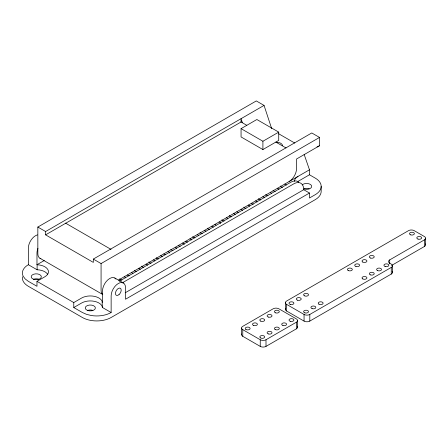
<?xml version="1.0" encoding="UTF-8"?>
<svg xmlns="http://www.w3.org/2000/svg" width="448" height="448" viewBox="0 0 448 448"><rect width="100%" height="100%" fill="white"/><g stroke="black" fill="none" stroke-linecap="round" stroke-linejoin="round"><path stroke-width="0.67" d="M40.902 258.636A10.164 5.869 -60 0 1 37.839 253.607L37.839 227.052L256.295 100.929L264.057 105.409L271.673 128.643M37.839 227.052L45.601 231.532L264.057 105.409M45.601 231.532L45.601 234.853L241.063 122.002L241.063 118.681L242.368 122.668M241.063 128.643L256.872 119.515L278.718 132.126L278.718 140.426L262.909 149.554L241.063 136.937L241.063 128.643L262.909 141.254L278.718 132.126M37.94 248.405A10.164 5.869 -60 0 0 36.977 253.109L36.977 264.723L44.234 260.534M37.397 234.892A10.164 5.869 -60 0 0 28.353 248.13L28.353 264.723A20.328 11.732 0 0 0 23.094 276.058L25.122 278.891L28.353 281.322L36.977 286.3L36.977 281.322L44.884 276.758A12.197 7.039 0 0 0 39.413 264.975L36.977 264.723M45.601 234.853L93.318 262.399L93.318 259.084L311.774 132.955L319.536 137.435L319.536 145.734L296.537 159.012L296.537 168.638A10.567 6.104 -60 0 1 289.066 181.58M93.318 259.084L101.074 263.564L319.536 137.435M36.977 281.322L73.769 302.562L81.676 297.998A12.197 7.039 0 0 1 102.077 301.157L102.379 307.462L111.138 312.519L111.138 295.926A10.164 5.869 -60 0 1 118.322 283.478A10.164 5.869 -60 0 1 125.507 287.627L125.507 299.242L309.473 193.032L309.473 198.01L315.224 194.69A20.328 11.732 0 0 0 315.224 178.097L309.473 174.776L297.976 181.418M118.474 280.073L309.473 169.798L304.17 154.482M119.308 281.249L290.791 182.246A14.23 8.215 -60 0 1 298.771 182.179M73.769 302.562L73.769 307.541L81.676 302.977A12.197 7.039 0 0 1 102.077 306.135L102.379 307.462M122.186 282.906L293.664 183.904A14.23 8.215 -60 0 1 303.727 189.711L309.473 193.032M125.205 292.779L303.727 189.711M389.715 263.872L389.715 259.89L424.407 239.859A4.066 2.346 0 0 0 424.407 236.538L414.232 230.664A4.066 2.346 0 0 0 408.486 230.664L286.58 301.045A4.066 2.346 0 0 0 286.58 304.366L286.58 311.007L304.058 321.093A4.066 2.346 0 0 0 309.803 321.093L391.266 274.064A4.066 2.346 0 0 0 392.146 271.505M391.507 265.49L424.407 246.495A4.066 2.346 0 0 0 425.292 243.942M242.771 329.655L260.249 339.746A4.066 2.346 0 0 0 266 339.746L296.352 322.224A4.066 2.346 0 0 0 296.352 318.903L278.874 308.812A4.066 2.346 0 0 0 273.129 308.812L242.771 326.34A4.066 2.346 0 0 0 242.771 329.655L242.771 336.297L260.249 346.388A4.066 2.346 0 0 0 266 346.388L296.352 328.86A4.066 2.346 0 0 0 297.231 326.306M286.58 304.366L304.058 314.457A4.066 2.346 0 0 0 309.803 314.457L391.266 267.422A4.066 2.346 0 0 0 391.266 264.107L389.715 263.211A4.066 2.346 0 0 1 389.715 259.89M317.005 146.927L319.536 145.734M28.353 264.723L37.111 269.78L39.413 269.954A12.197 7.039 0 0 1 47.718 274.35M278.667 133.756L294.778 143.058M240.845 121.878L246.826 125.328M275.845 142.083L286.009 147.952M65.514 223.115L111.02 249.39M114.783 277.995L123.407 282.974M39.945 258.255L102.581 294.42M102.379 302.484L102.514 290.942A10.164 5.869 -60 0 1 107.839 279.854A10.164 5.869 -60 0 1 115.926 279.054M73.769 307.541L82.393 312.519L86.604 314.384L91.504 315.554A20.328 11.732 0 0 0 111.138 312.519M425.6 238.202L425.6 244.838M424.407 239.859L424.407 246.495M392.459 265.765L392.459 272.401M391.266 267.422L391.266 274.064M321.177 186.396L321.177 191.374A20.328 11.732 0 0 1 315.224 199.668L111.138 317.498A20.328 11.732 0 0 1 82.393 317.498L28.353 286.3A20.328 11.732 0 0 1 22.512 276.774M309.803 314.457L309.803 321.093M309.473 169.798L309.473 174.776M304.058 314.457L304.058 321.093M297.545 320.561L297.545 327.202M296.352 322.224L296.352 328.86M285.387 302.708L285.387 309.344M266 339.746L266 346.388M262.909 141.254L262.909 149.554M260.249 339.746L260.249 346.388M241.584 327.998L241.584 334.639M101.074 263.564L101.074 290.114A10.164 5.869 -60 0 0 102.76 294.482M37.111 264.802L37.111 269.78M286.58 311.007A4.066 2.346 0 0 1 285.527 308.739M242.771 336.297A4.066 2.346 0 0 1 241.718 334.029M121.895 280.028A3.046 1.758 0 0 1 119.739 278.785M124.208 276.802A3.046 1.758 0 0 1 125.63 277.872M87.758 310.391A5.079 2.934 0 0 1 92.837 310.391M260.618 199.937A3.046 1.758 0 0 1 258.462 198.694M262.931 196.711A3.046 1.758 0 0 1 264.348 197.781M187.606 242.094A3.046 1.758 0 0 1 185.752 241.27M189.918 238.868A3.046 1.758 0 0 1 191.341 239.938M246.014 208.37A3.046 1.758 0 0 1 243.858 207.122M248.326 205.145A3.046 1.758 0 0 1 249.749 206.214M282.52 187.292A3.046 1.758 0 0 1 280.364 186.049M284.833 184.066A3.046 1.758 0 0 1 286.255 185.136M267.915 195.726A3.046 1.758 0 0 1 265.759 194.477M270.234 192.5A3.046 1.758 0 0 1 271.65 193.57M136.5 271.6A3.046 1.758 0 0 1 134.344 270.351M138.813 268.374A3.046 1.758 0 0 1 140.23 269.444M33.718 279.194A5.079 2.934 0 0 1 38.797 279.194M304.058 188.832A5.079 2.934 0 0 1 309.142 188.832M165.704 254.738A3.046 1.758 0 0 1 163.85 253.915M168.017 251.513A3.046 1.758 0 0 1 169.54 253.036M194.908 237.877A3.046 1.758 0 0 1 192.752 236.634M197.221 234.651A3.046 1.758 0 0 1 198.643 235.721M209.507 229.443A3.046 1.758 0 0 1 207.351 228.2M211.82 226.223A3.046 1.758 0 0 1 213.242 227.287M216.076 225.053A3.046 1.758 0 0 1 214.956 224.409M219.122 222.006A3.046 1.758 0 0 1 220.646 223.53M143.797 267.383A3.046 1.758 0 0 1 141.641 266.14M146.11 264.158A3.046 1.758 0 0 1 147.532 265.227M173.001 250.522A3.046 1.758 0 0 1 170.845 249.278M175.319 247.296A3.046 1.758 0 0 1 176.736 248.366M202.21 233.66A3.046 1.758 0 0 1 200.054 232.417M204.523 230.434A3.046 1.758 0 0 1 205.94 231.504M238.711 212.582A3.046 1.758 0 0 1 236.863 211.764M241.024 209.362A3.046 1.758 0 0 1 242.446 210.431M253.316 204.154A3.046 1.758 0 0 1 251.462 203.336M255.629 200.928A3.046 1.758 0 0 1 257.051 201.998M180.303 246.305A3.046 1.758 0 0 1 178.455 245.487M182.616 243.079A3.046 1.758 0 0 1 184.145 244.608M224.112 221.015A3.046 1.758 0 0 1 221.956 219.772M226.425 217.79A3.046 1.758 0 0 1 227.847 218.859M158.402 258.95A3.046 1.758 0 0 1 156.246 257.706M160.714 255.73A3.046 1.758 0 0 1 162.137 256.794M231.414 216.798A3.046 1.758 0 0 1 229.258 215.555M233.727 213.573A3.046 1.758 0 0 1 235.144 214.642M129.198 275.811A3.046 1.758 0 0 1 127.344 274.994M131.51 272.591A3.046 1.758 0 0 1 132.933 273.655M275.218 191.509A3.046 1.758 0 0 1 273.062 190.266M277.53 188.283A3.046 1.758 0 0 1 278.953 189.353M151.099 263.166A3.046 1.758 0 0 1 148.943 261.923M153.412 259.941A3.046 1.758 0 0 1 154.834 261.01M294.403 181.418A12.197 7.039 0 0 1 297.976 176.439M302.198 184.929A5.079 2.934 0 0 1 309.142 183.854A5.079 2.934 0 0 1 311.002 187.863A5.079 2.934 0 0 1 304.058 188.933M276.416 142.212A6.098 3.522 0 0 1 282.514 145.734M304.847 312.855A2.442 1.406 0 0 0 308.51 311.634A2.442 1.406 0 0 0 304.847 310.414A2.442 1.406 0 0 0 304.847 312.855M418.018 239.086A2.442 1.406 0 0 0 421.674 237.866A2.442 1.406 0 0 0 418.018 236.65A2.442 1.406 0 0 0 418.018 239.086M410.715 234.875A2.442 1.406 0 0 0 414.372 233.654A2.442 1.406 0 0 0 410.715 232.434A2.442 1.406 0 0 0 410.715 234.875M385.162 266.487A2.442 1.406 0 0 0 388.819 265.266A2.442 1.406 0 0 0 385.162 264.046A2.442 1.406 0 0 0 385.162 266.487M318.948 304.198A2.442 1.406 0 0 0 323.025 303.57A2.442 1.406 0 0 0 320.04 301.846A2.442 1.406 0 0 0 318.948 304.198M260.534 337.921A2.442 1.406 0 0 0 264.617 337.294A2.442 1.406 0 0 0 261.632 335.569A2.442 1.406 0 0 0 260.534 337.921M260.534 321.059A2.442 1.406 0 0 0 264.617 320.432A2.442 1.406 0 0 0 261.632 318.707A2.442 1.406 0 0 0 260.534 321.059M268.341 317.072A2.442 1.406 0 0 0 272.003 315.851A2.442 1.406 0 0 0 268.341 314.63A2.442 1.406 0 0 0 268.341 317.072M275.643 312.855A2.442 1.406 0 0 0 279.306 311.634A2.442 1.406 0 0 0 275.643 310.414A2.442 1.406 0 0 0 275.643 312.855M253.742 325.5A2.442 1.406 0 0 0 257.398 324.279A2.442 1.406 0 0 0 253.742 323.064A2.442 1.406 0 0 0 253.742 325.5M245.935 329.493A2.442 1.406 0 0 0 250.018 328.86A2.442 1.406 0 0 0 247.027 327.135A2.442 1.406 0 0 0 245.935 329.493M268.341 333.934A2.442 1.406 0 0 0 272.003 332.713A2.442 1.406 0 0 0 268.341 331.492A2.442 1.406 0 0 0 268.341 333.934M275.139 329.493A2.442 1.406 0 0 0 279.222 328.86A2.442 1.406 0 0 0 276.231 327.135A2.442 1.406 0 0 0 275.139 329.493M282.946 325.5A2.442 1.406 0 0 0 286.602 324.279A2.442 1.406 0 0 0 282.946 323.064A2.442 1.406 0 0 0 282.946 325.5M290.248 321.283A2.442 1.406 0 0 0 293.905 320.068A2.442 1.406 0 0 0 290.248 318.847A2.442 1.406 0 0 0 290.248 321.283M290.248 304.422A2.442 1.406 0 0 0 293.905 303.206A2.442 1.406 0 0 0 290.248 301.986A2.442 1.406 0 0 0 290.248 304.422M304.343 295.77A2.442 1.406 0 0 0 308.426 295.137A2.442 1.406 0 0 0 305.435 293.412A2.442 1.406 0 0 0 304.343 295.77M312.15 308.638A2.442 1.406 0 0 0 315.806 307.418A2.442 1.406 0 0 0 312.15 306.202A2.442 1.406 0 0 0 312.15 308.638M370.558 258.054A2.442 1.406 0 0 0 374.22 256.838A2.442 1.406 0 0 0 370.558 255.618A2.442 1.406 0 0 0 370.558 258.054M362.751 262.046A2.442 1.406 0 0 0 366.834 261.419A2.442 1.406 0 0 0 363.843 259.694A2.442 1.406 0 0 0 362.751 262.046M355.958 266.487A2.442 1.406 0 0 0 359.615 265.266A2.442 1.406 0 0 0 355.958 264.046A2.442 1.406 0 0 0 355.958 266.487M348.152 270.48A2.442 1.406 0 0 0 352.229 269.847A2.442 1.406 0 0 0 349.244 268.122A2.442 1.406 0 0 0 348.152 270.48M370.558 274.915A2.442 1.406 0 0 0 374.22 273.7A2.442 1.406 0 0 0 370.558 272.479A2.442 1.406 0 0 0 370.558 274.915M362.751 278.908A2.442 1.406 0 0 0 366.834 278.275A2.442 1.406 0 0 0 363.843 276.55A2.442 1.406 0 0 0 362.751 278.908M377.356 270.48A2.442 1.406 0 0 0 381.433 269.847A2.442 1.406 0 0 0 378.448 268.122A2.442 1.406 0 0 0 377.356 270.48M297.545 300.21A2.442 1.406 0 0 0 301.207 298.99A2.442 1.406 0 0 0 297.545 297.769A2.442 1.406 0 0 0 297.545 300.21M87.758 310.498A5.079 2.934 0 0 0 95.379 307.955A5.079 2.934 0 0 0 87.758 305.413A5.079 2.934 0 0 0 87.758 310.498M119.067 294.549A4.066 2.346 -60 0 0 120.355 288.254A4.066 2.346 -60 0 0 115.545 292.522A4.066 2.346 -60 0 0 119.067 294.549M33.718 279.294A5.079 2.934 0 0 0 41.339 276.758A5.079 2.934 0 0 0 33.718 274.215A5.079 2.934 0 0 0 33.718 279.294"/></g></svg>
